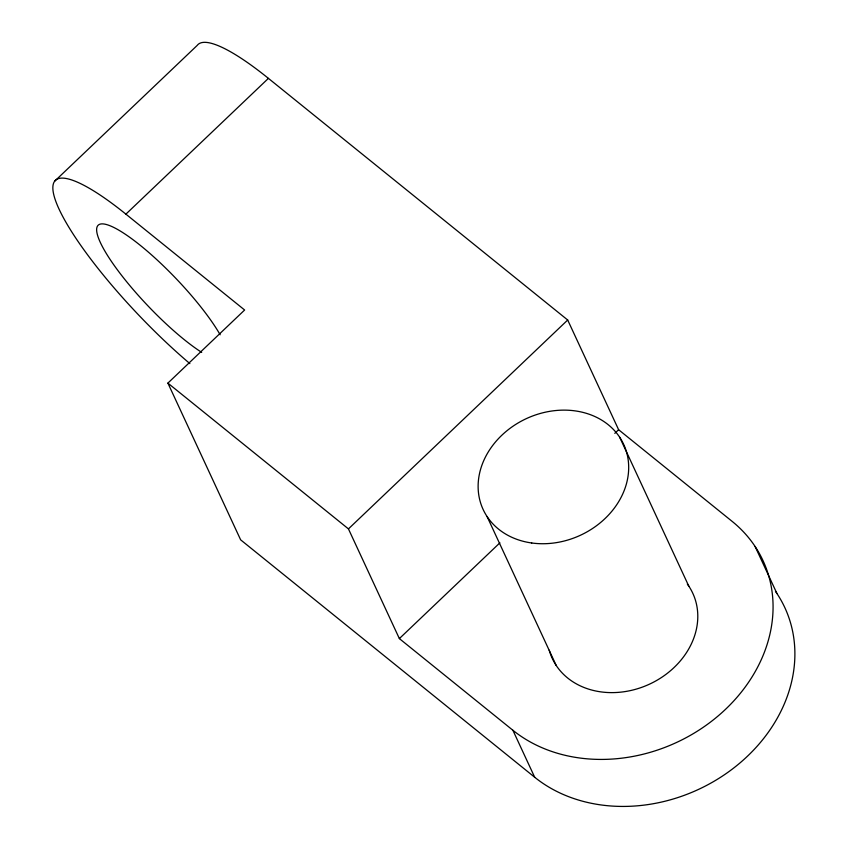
<?xml version="1.0" encoding="UTF-8"?>
<svg xmlns="http://www.w3.org/2000/svg" width="848" height="848" viewBox="0 0 848 848"><rect width="100%" height="100%" fill="white"/><g stroke="black" fill="none" stroke-linecap="round" stroke-linejoin="round"><path stroke-width="1.27" d="M54.717 181.154L197.224 45.389A154.887 32.637 46.4 0 1 268.413 78.366L567.694 320.014L618.616 429.713L732.131 521.372A154.887 128.557 -24.9 0 1 725.708 709.14A154.887 128.557 -24.9 0 1 512.881 730.255L399.366 638.597L348.443 528.898L167.893 383.116L244.627 310.008L125.896 214.141A154.887 32.637 46.4 0 0 57.643 205.958A154.887 32.637 46.4 0 0 189.867 363.601M125.896 214.141L268.413 78.366M348.443 528.898L567.694 320.014M399.366 638.597L499.896 542.826M614.789 433.36L618.616 429.713M775.485 591.385A154.887 128.557 -24.9 0 1 733.552 768.14A154.887 128.557 -24.9 0 1 534.706 777.266L240.641 539.837L167.893 383.116M755.112 546.494L776.938 593.515M619.697 437.271L688.809 586.159M487.102 516.591L556.214 665.468M512.881 730.255L534.706 777.266M687.336 584.039A77.444 64.278 -24.9 0 1 650.607 683.636A77.444 64.278 -24.9 0 1 549.239 650.204M201.697 352.365A92.93 19.589 46.4 0 1 107.834 255.948A92.93 19.589 46.4 0 1 128.377 236.348A92.93 19.589 46.4 0 1 220.151 334.759M531.728 542.985A77.444 64.278 -24.9 0 0 626.672 452.535A77.444 64.278 -24.9 0 0 501.804 435.268A77.444 64.278 -24.9 0 0 531.728 542.985"/></g></svg>
